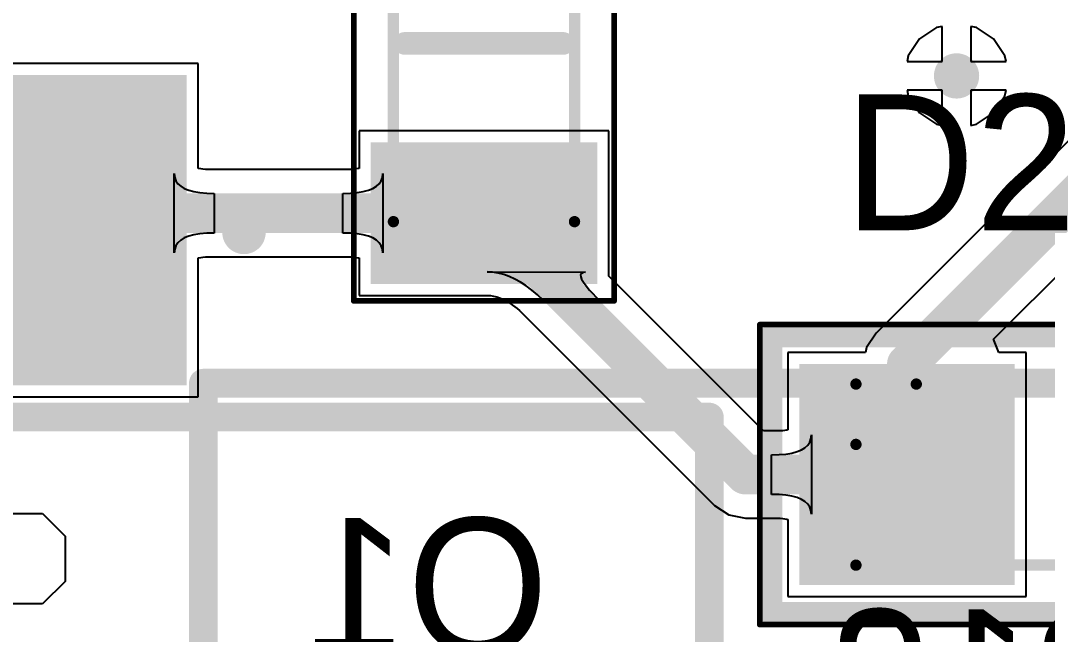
# Model space of a CAD drawing. Header units: millimetres. Extents: x 0.26 to 7.33, y 1.06 to 4.59.
# Drawn here: x 2.0754 to 2.4326, y 3.9107 to 4.1243 of the extents above; entities that cross this region are included whole.
import ezdxf

# ---------------------------------------------------------------- set-up
doc = ezdxf.new("R2010")
doc.units = ezdxf.units.MM
doc.header["$MEASUREMENT"] = 0
for name, color, linetype in [('BottomLayer', 5, 'Continuous'), ('BottomOverlay', 54, 'Continuous'), ('Mechanical15', 56, 'Continuous'), ('Mechanical16', 56, 'Continuous'), ('MultiLayer', 9, 'Continuous'), ('TopLayer', 1, 'Continuous'), ('TopOverlay', 2, 'Continuous'), ('TopPaste', 8, 'Continuous'), ('TopSolder', 216, 'Continuous'), ('ViaHoleLayer', 16, 'Continuous')]:
    doc.layers.add(name, color=color, linetype=linetype)

# ---------------------------------------------------------------- blocks, each defined once
blk = doc.blocks.new('LEDC3216X120NGRN_58')
at = {"layer": 'Mechanical15', "const_width": 0.00394}
for points in [[(-0.06299, 0.0315), (0.06299, 0.0315)], [(-0.06299, -0.0315), (-0.06299, 0.0315)], [(-0.06299, 0.01051), (-0.04201, 0.0315)], [(0.06299, -0.0315), (0.06299, 0.0315)], [(-0.06299, -0.0315), (0.06299, -0.0315)]]:
    blk.add_lwpolyline(points, dxfattribs=at)
at = {"layer": 'Mechanical15', "const_width": 0.00197}
for points in [[(-0.06398, 0.0315, 1), (-0.06201, 0.0315, 1)], [(-0.06398, 0.0315, 1), (-0.06201, 0.0315, 1)], [(-0.04299, 0.0315, 1), (-0.04102, 0.0315, 1)], [(0.06201, 0.0315, 1), (0.06398, 0.0315, 1)], [(0.06201, 0.0315, 1), (0.06398, 0.0315, 1)], [(-0.06398, 0.01051, 1), (-0.06201, 0.01051, 1)], [(-0.06398, -0.0315, 1), (-0.06201, -0.0315, 1)], [(-0.06398, -0.0315, 1), (-0.06201, -0.0315, 1)], [(0.06201, -0.0315, 1), (0.06398, -0.0315, 1)], [(0.06201, -0.0315, 1), (0.06398, -0.0315, 1)]]:
    blk.add_lwpolyline(points, format="xyb", close=True, dxfattribs=at)
at = {"layer": 'Mechanical16', "const_width": 0.00197}
for points in [[(-0.09646, 0.05217), (0.09646, 0.05217)], [(-0.09646, -0.05217), (-0.09646, 0.05217)], [(0.09646, -0.05217), (0.09646, 0.05217)], [(-0.09646, -0.05217), (0.09646, -0.05217)]]:
    blk.add_lwpolyline(points, dxfattribs=at)
at = {"layer": 'Mechanical16', "const_width": 0.000984}
for points in [[(-0.09695, 0.05217, 1), (-0.09596, 0.05217, 1)], [(-0.09695, 0.05217, 1), (-0.09596, 0.05217, 1)], [(0.09596, 0.05217, 1), (0.09695, 0.05217, 1)], [(0.09596, 0.05217, 1), (0.09695, 0.05217, 1)], [(-0.09695, -0.05217, 1), (-0.09596, -0.05217, 1)], [(-0.09695, -0.05217, 1), (-0.09596, -0.05217, 1)], [(0.09596, -0.05217, 1), (0.09695, -0.05217, 1)], [(0.09596, -0.05217, 1), (0.09695, -0.05217, 1)]]:
    blk.add_lwpolyline(points, format="xyb", close=True, dxfattribs=at)
at = {"layer": 'TopLayer'}
for points in [[(-0.01181, -0.03445), (-0.01181, 0.03445), (-0.07874, -0.03445), (-0.07874, 0.03445)], [(0.07874, -0.03445), (0.07874, 0.03445), (0.01181, -0.03445), (0.01181, 0.03445)]]:
    blk.add_solid(points, dxfattribs=at)
at = {"layer": 'TopOverlay', "const_width": 0.00787}
for points in [[(-0.09252, 0.04823), (0.04528, 0.04823)], [(-0.09252, -0.04823), (-0.09252, 0.04823)], [(-0.09252, -0.04823), (0.04528, -0.04823)]]:
    blk.add_lwpolyline(points, dxfattribs=at)
at = {"layer": 'TopOverlay', "const_width": 0.00394}
for points in [[(-0.09449, 0.04823, 1), (-0.09055, 0.04823, 1)], [(-0.09449, 0.04823, 1), (-0.09055, 0.04823, 1)], [(0.04331, 0.04823, 1), (0.04724, 0.04823, 1)], [(-0.09449, -0.04823, 1), (-0.09055, -0.04823, 1)], [(-0.09449, -0.04823, 1), (-0.09055, -0.04823, 1)], [(0.04331, -0.04823, 1), (0.04724, -0.04823, 1)]]:
    blk.add_lwpolyline(points, format="xyb", close=True, dxfattribs=at)
at = {"layer": 'TopPaste'}
for points in [[(-0.01181, -0.03445), (-0.01181, 0.03445), (-0.07874, -0.03445), (-0.07874, 0.03445)], [(0.07874, -0.03445), (0.07874, 0.03445), (0.01181, -0.03445), (0.01181, 0.03445)]]:
    blk.add_solid(points, dxfattribs=at)
at = {"layer": 'TopSolder'}
for points in [[(-0.00781, -0.03845), (-0.00781, 0.03845), (-0.08274, -0.03845), (-0.08274, 0.03845)], [(0.08274, -0.03845), (0.08274, 0.03845), (0.00781, -0.03845), (0.00781, 0.03845)]]:
    blk.add_solid(points, dxfattribs=at)
blk = doc.blocks.new('DO_220AA_76')
at = {"layer": 'Mechanical15', "const_width": 0.01}
for points in [[(-0.07106, 0.04291), (-0.07106, -0.04291)], [(0.07106, 0.04291), (-0.07106, 0.04291)], [(0.07106, 0.04291), (0.07106, -0.04291)], [(0.07106, -0.04291), (-0.07106, -0.04291)]]:
    blk.add_lwpolyline(points, dxfattribs=at)
at = {"layer": 'Mechanical15', "const_width": 0.005}
for points in [[(-0.07356, 0.04291, 1), (-0.06856, 0.04291, 1)], [(-0.07356, 0.04291, 1), (-0.06856, 0.04291, 1)], [(0.06856, 0.04291, 1), (0.07356, 0.04291, 1)], [(0.06856, 0.04291, 1), (0.07356, 0.04291, 1)], [(-0.07356, -0.04291, 1), (-0.06856, -0.04291, 1)], [(-0.07356, -0.04291, 1), (-0.06856, -0.04291, 1)], [(0.06856, -0.04291, 1), (0.07356, -0.04291, 1)], [(0.06856, -0.04291, 1), (0.07356, -0.04291, 1)]]:
    blk.add_lwpolyline(points, format="xyb", close=True, dxfattribs=at)
at = {"layer": 'TopLayer'}
for points in [[(-0.08006, -0.05), (0.02506, -0.05), (-0.08006, 0.05), (0.02506, 0.05)], [(0.08006, -0.025), (0.08006, 0.025), (0.05006, -0.025), (0.05006, 0.025)]]:
    blk.add_solid(points, dxfattribs=at)
at = {"layer": 'TopOverlay'}
for points, const_width in [([(-0.1015, 0.00075, 1), (-0.10661, 0.00075, 1)], 0.01), ([(-0.10911, 0.00075, 1), (-0.10411, 0.00075, 1)], 0.005), ([(-0.104, 0.00075, 1), (-0.099, 0.00075, 1)], 0.005)]:
    blk.add_lwpolyline(points, format="xyb", close=True, dxfattribs=dict(at, const_width=const_width))
at = {"layer": 'TopPaste'}
for points in [[(-0.08006, -0.05), (0.02506, -0.05), (-0.08006, 0.05), (0.02506, 0.05)], [(0.08006, -0.025), (0.08006, 0.025), (0.05006, -0.025), (0.05006, 0.025)]]:
    blk.add_solid(points, dxfattribs=at)
at = {"layer": 'TopSolder'}
for points in [[(-0.08406, -0.054), (0.02906, -0.054), (-0.08406, 0.054), (0.02906, 0.054)], [(0.08406, -0.029), (0.08406, 0.029), (0.04606, -0.029), (0.04606, 0.029)]]:
    blk.add_solid(points, dxfattribs=at)
blk = doc.blocks.new('RESC3216X60N_97')
at = {"layer": 'Mechanical15', "const_width": 0.00394}
for points in [[(-0.06201, 0.0315), (0.06201, 0.0315)], [(-0.06201, 0.0315), (-0.06201, -0.0315)], [(0.06201, 0.0315), (0.06201, -0.0315)], [(-0.06201, -0.0315), (0.06201, -0.0315)]]:
    blk.add_lwpolyline(points, dxfattribs=at)
at = {"layer": 'Mechanical15', "const_width": 0.00197}
for points in [[(-0.06299, 0.0315, 1), (-0.06102, 0.0315, 1)], [(-0.06299, 0.0315, 1), (-0.06102, 0.0315, 1)], [(0.06102, 0.0315, 1), (0.06299, 0.0315, 1)], [(0.06102, 0.0315, 1), (0.06299, 0.0315, 1)], [(-0.06299, -0.0315, 1), (-0.06102, -0.0315, 1)], [(-0.06299, -0.0315, 1), (-0.06102, -0.0315, 1)], [(0.06102, -0.0315, 1), (0.06299, -0.0315, 1)], [(0.06102, -0.0315, 1), (0.06299, -0.0315, 1)]]:
    blk.add_lwpolyline(points, format="xyb", close=True, dxfattribs=at)
at = {"layer": 'Mechanical16', "const_width": 0.00197}
for points in [[(-0.08957, 0.04528), (0.08957, 0.04528)], [(-0.08957, 0.04528), (-0.08957, -0.04528)], [(0.08957, 0.04528), (0.08957, -0.04528)], [(-0.08957, -0.04528), (0.08957, -0.04528)]]:
    blk.add_lwpolyline(points, dxfattribs=at)
at = {"layer": 'Mechanical16', "const_width": 0.000984}
for points in [[(-0.09006, 0.04528, 1), (-0.08907, 0.04528, 1)], [(-0.09006, 0.04528, 1), (-0.08907, 0.04528, 1)], [(0.08907, 0.04528, 1), (0.09006, 0.04528, 1)], [(0.08907, 0.04528, 1), (0.09006, 0.04528, 1)], [(-0.09006, -0.04528, 1), (-0.08907, -0.04528, 1)], [(-0.09006, -0.04528, 1), (-0.08907, -0.04528, 1)], [(0.08907, -0.04528, 1), (0.09006, -0.04528, 1)], [(0.08907, -0.04528, 1), (0.09006, -0.04528, 1)]]:
    blk.add_lwpolyline(points, format="xyb", close=True, dxfattribs=at)
at = {"layer": 'TopLayer'}
for points in [[(-0.03839, -0.03543), (-0.03839, 0.03543), (-0.07972, -0.03543), (-0.07972, 0.03543)], [(0.07972, -0.03543), (0.07972, 0.03543), (0.03839, -0.03543), (0.03839, 0.03543)]]:
    blk.add_solid(points, dxfattribs=at)
at = {"layer": 'TopOverlay', "const_width": 0.00787}
blk.add_lwpolyline([(0, 0.02756), (0, -0.02756)], dxfattribs=at)
at = {"layer": 'TopOverlay', "const_width": 0.00394}
for points in [[(-0.00197, 0.02756, 1), (0.00197, 0.02756, 1)], [(-0.00197, -0.02756, 1), (0.00197, -0.02756, 1)]]:
    blk.add_lwpolyline(points, format="xyb", close=True, dxfattribs=at)
at = {"layer": 'TopPaste'}
for points in [[(-0.03839, -0.03543), (-0.03839, 0.03543), (-0.07972, -0.03543), (-0.07972, 0.03543)], [(0.07972, -0.03543), (0.07972, 0.03543), (0.03839, -0.03543), (0.03839, 0.03543)]]:
    blk.add_solid(points, dxfattribs=at)
at = {"layer": 'TopSolder'}
for points in [[(-0.03439, -0.03943), (-0.03439, 0.03943), (-0.08372, -0.03943), (-0.08372, 0.03943)], [(0.08372, -0.03943), (0.08372, 0.03943), (0.03439, -0.03943), (0.03439, 0.03943)]]:
    blk.add_solid(points, dxfattribs=at)

msp = doc.modelspace()

# ---------------------------------------------------------------- linework, layer by layer
at = {"layer": 'BottomLayer'}
for p, q in [((2.39403, 4.12184), (2.38811, 4.11789)), ((2.396, 4.12223), (2.39403, 4.12184)), ((2.396, 4.11), (2.396, 4.12223)), ((2.40797, 4.12184), (2.406, 4.12223)), ((2.406, 4.12223), (2.406, 4.11)), ((2.41389, 4.11789), (2.40797, 4.12184)), ((2.38811, 4.11789), (2.38416, 4.11197)), ((2.41784, 4.11197), (2.41389, 4.11789)), ((2.38416, 4.11197), (2.38377, 4.11)), ((2.41823, 4.11), (2.41784, 4.11197)), ((2.38377, 4.11), (2.396, 4.11)), ((2.406, 4.11), (2.41823, 4.11)), ((2.396, 4.1), (2.38377, 4.1)), ((2.38377, 4.1), (2.38416, 4.09803)), ((2.38416, 4.09803), (2.38811, 4.09211)), ((2.396, 4.08777), (2.396, 4.1)), ((2.41823, 4.1), (2.406, 4.1)), ((2.406, 4.1), (2.406, 4.08777)), ((2.41389, 4.09211), (2.41784, 4.09803)), ((2.41784, 4.09803), (2.41823, 4.1)), ((2.38811, 4.09211), (2.39403, 4.08816)), ((2.40797, 4.08816), (2.41389, 4.09211)), ((2.39403, 4.08816), (2.396, 4.08777)), ((2.406, 4.08777), (2.40797, 4.08816))]:
    msp.add_line(p, q, dxfattribs=at)
at = {"layer": 'BottomLayer', "const_width": 0.00787}
msp.add_lwpolyline([(2.39706, 4.105, 1), (2.40494, 4.105, 1)], format="xyb", close=True, dxfattribs=at)
at = {"layer": 'BottomOverlay', "const_width": 0.01}
for points in [[(2.139, 3.50811), (2.139, 3.99811)], [(2.139, 3.99811), (2.79042, 3.99811)]]:
    msp.add_lwpolyline(points, dxfattribs=at)
at = {"layer": 'BottomOverlay', "const_width": 0.005}
msp.add_lwpolyline([(2.1365, 3.99811, 1), (2.1415, 3.99811, 1)], format="xyb", close=True, dxfattribs=at)
msp.add_lwpolyline([(2.1365, 3.99811, 1), (2.1415, 3.99811, 1)], format="xyb", close=True, dxfattribs=at)
at = {"layer": 'MultiLayer', "const_width": 0.00787}
msp.add_lwpolyline([(2.39706, 4.105, 1), (2.40494, 4.105, 1)], format="xyb", close=True, dxfattribs=at)
at = {"layer": 'TopLayer'}
for p, q in [((2.39403, 4.12184), (2.38811, 4.11789)), ((2.396, 4.12223), (2.39403, 4.12184)), ((2.396, 4.11), (2.396, 4.12223)), ((2.40797, 4.12184), (2.406, 4.12223)), ((2.406, 4.12223), (2.406, 4.11)), ((2.41389, 4.11789), (2.40797, 4.12184)), ((2.38811, 4.11789), (2.38416, 4.11197)), ((2.41784, 4.11197), (2.41389, 4.11789)), ((2.46956, 4.11203), (2.37299, 4.01546)), ((2.38416, 4.11197), (2.38377, 4.11)), ((2.41823, 4.11), (2.41784, 4.11197)), ((2.13712, 4.1093), (2.016, 4.1093)), ((2.13712, 4.07281), (2.13712, 4.1093)), ((2.38377, 4.11), (2.396, 4.11)), ((2.406, 4.11), (2.41823, 4.11)), ((2.396, 4.1), (2.38377, 4.1)), ((2.38377, 4.1), (2.38416, 4.09803)), ((2.38416, 4.09803), (2.38811, 4.09211)), ((2.396, 4.08777), (2.396, 4.1)), ((2.41823, 4.1), (2.406, 4.1)), ((2.406, 4.1), (2.406, 4.08777)), ((2.41389, 4.09211), (2.41784, 4.09803)), ((2.41784, 4.09803), (2.41823, 4.1)), ((2.38811, 4.09211), (2.39403, 4.08816)), ((2.40797, 4.08816), (2.41389, 4.09211)), ((2.39403, 4.08816), (2.396, 4.08777)), ((2.406, 4.08777), (2.40797, 4.08816)), ((2.28003, 4.08591), (2.19317, 4.08591)), ((2.19317, 4.08591), (2.19317, 4.07281)), ((2.28003, 4.03685), (2.28003, 4.08591)), ((2.41384, 4.01337), (2.48659, 4.08612)), ((2.13741, 4.07274), (2.13712, 4.07281)), ((2.1388, 4.07251), (2.13741, 4.07274)), ((2.19287, 4.07274), (2.19149, 4.07251)), ((2.19317, 4.07281), (2.19287, 4.07274)), ((2.12888, 4.04346), (2.12888, 4.07102)), ((2.12888, 4.07102), (2.12902, 4.06971)), ((2.12902, 4.06971), (2.12943, 4.06854)), ((2.13974, 4.07243), (2.1388, 4.07251)), ((2.19055, 4.07243), (2.13974, 4.07243)), ((2.19149, 4.07251), (2.19055, 4.07243)), ((2.20085, 4.06854), (2.20127, 4.06971)), ((2.20127, 4.06971), (2.20141, 4.07102)), ((2.20141, 4.07102), (2.20141, 4.04346)), ((2.12943, 4.06854), (2.13013, 4.06751)), ((2.13013, 4.06751), (2.1311, 4.06661)), ((2.1311, 4.06661), (2.13235, 4.06586)), ((2.13235, 4.06586), (2.13388, 4.06524)), ((2.1964, 4.06524), (2.19793, 4.06586)), ((2.19793, 4.06586), (2.19918, 4.06661)), ((2.19918, 4.06661), (2.20015, 4.06751)), ((2.20015, 4.06751), (2.20085, 4.06854)), ((2.13388, 4.06524), (2.13569, 4.06475)), ((2.13569, 4.06475), (2.13777, 4.06441)), ((2.13777, 4.06441), (2.14014, 4.0642)), ((2.14014, 4.0642), (2.14278, 4.06413)), ((2.14278, 4.06413), (2.14278, 4.05035)), ((2.18751, 4.06413), (2.19015, 4.0642)), ((2.18751, 4.05035), (2.18751, 4.06413)), ((2.19015, 4.0642), (2.19251, 4.06441)), ((2.19251, 4.06441), (2.19459, 4.06475)), ((2.19459, 4.06475), (2.1964, 4.06524)), ((2.1311, 4.04787), (2.13013, 4.04698)), ((2.13235, 4.04863), (2.1311, 4.04787)), ((2.13388, 4.04925), (2.13235, 4.04863)), ((2.13569, 4.04973), (2.13388, 4.04925)), ((2.13777, 4.05008), (2.13569, 4.04973)), ((2.14014, 4.05029), (2.13777, 4.05008)), ((2.14278, 4.05035), (2.14014, 4.05029)), ((2.19015, 4.05029), (2.18751, 4.05035)), ((2.19251, 4.05008), (2.19015, 4.05029)), ((2.19459, 4.04973), (2.19251, 4.05008)), ((2.1964, 4.04925), (2.19459, 4.04973)), ((2.19793, 4.04863), (2.1964, 4.04925)), ((2.19918, 4.04787), (2.19793, 4.04863)), ((2.20015, 4.04698), (2.19918, 4.04787)), ((2.12902, 4.04477), (2.12888, 4.04346)), ((2.12943, 4.04594), (2.12902, 4.04477)), ((2.13013, 4.04698), (2.12943, 4.04594)), ((2.20085, 4.04594), (2.20015, 4.04698)), ((2.20127, 4.04477), (2.20085, 4.04594)), ((2.20141, 4.04346), (2.20127, 4.04477)), ((2.13712, 4.04167), (2.13741, 4.04175)), ((2.13712, 3.9933), (2.13712, 4.04167)), ((2.13741, 4.04175), (2.1388, 4.04198)), ((2.1388, 4.04198), (2.13974, 4.04206)), ((2.13974, 4.04206), (2.19055, 4.04206)), ((2.19055, 4.04206), (2.19149, 4.04198)), ((2.19149, 4.04198), (2.19287, 4.04175)), ((2.19287, 4.04175), (2.19317, 4.04167)), ((2.19317, 4.04167), (2.19317, 4.02857)), ((2.23959, 4.03671), (2.23766, 4.03681)), ((2.23766, 4.03681), (2.27191, 4.03669)), ((2.24153, 4.03641), (2.23959, 4.03671)), ((2.24347, 4.03591), (2.24153, 4.03641)), ((2.24541, 4.03522), (2.24347, 4.03591)), ((2.24736, 4.03433), (2.24541, 4.03522)), ((2.24931, 4.03325), (2.24736, 4.03433)), ((2.27049, 4.03631), (2.27023, 4.03582)), ((2.27023, 4.03582), (2.27026, 4.03514)), ((2.27026, 4.03514), (2.27058, 4.03426)), ((2.27106, 4.0366), (2.27049, 4.03631)), ((2.27058, 4.03426), (2.2712, 4.03319)), ((2.27191, 4.03669), (2.27106, 4.0366)), ((2.28007, 4.03667), (2.28003, 4.03685)), ((2.28003, 4.03649), (2.28007, 4.03667)), ((2.28003, 4.03528), (2.28003, 4.03649)), ((2.33383, 3.98148), (2.28003, 4.03528)), ((2.25127, 4.03197), (2.24931, 4.03325)), ((2.25322, 4.03049), (2.25127, 4.03197)), ((2.25518, 4.02882), (2.25322, 4.03049)), ((2.2712, 4.03319), (2.27212, 4.03192)), ((2.27212, 4.03192), (2.27333, 4.03046)), ((2.27333, 4.03046), (2.27663, 4.02695)), ((2.19317, 4.02857), (2.23883, 4.02857)), ((2.23883, 4.02857), (2.23989, 4.02841)), ((2.23989, 4.02841), (2.24108, 4.0281)), ((2.24108, 4.0281), (2.24235, 4.02765)), ((2.24235, 4.02765), (2.24368, 4.02705)), ((2.24368, 4.02705), (2.24509, 4.02626)), ((2.24509, 4.02626), (2.24657, 4.02529)), ((2.25715, 4.02695), (2.25518, 4.02882)), ((2.27663, 4.02695), (2.25715, 4.02695)), ((2.24657, 4.02529), (2.24812, 4.02413)), ((2.24812, 4.02413), (2.249, 4.02337)), ((2.249, 4.02337), (2.31681, 3.95556)), ((2.37299, 4.01546), (2.3697, 4.01053)), ((2.41575, 4.00875), (2.41384, 4.01337)), ((2.36934, 4.00875), (2.34226, 4.00875)), ((2.34226, 4.00875), (2.34226, 3.98187)), ((2.3697, 4.01053), (2.36934, 4.00875)), ((2.42519, 4.00875), (2.41575, 4.00875)), ((2.42519, 3.92385), (2.42519, 4.00875)), ((2.016, 3.9933), (2.13712, 3.9933)), ((2.33964, 3.98148), (2.33383, 3.98148)), ((2.34058, 3.98156), (2.33964, 3.98148)), ((2.34197, 3.98179), (2.34058, 3.98156)), ((2.34226, 3.98187), (2.34197, 3.98179)), ((2.35036, 3.97877), (2.3505, 3.98008)), ((2.3505, 3.98008), (2.3505, 3.95252)), ((2.34828, 3.97567), (2.34925, 3.97656)), ((2.34925, 3.97656), (2.34994, 3.9776)), ((2.34994, 3.9776), (2.35036, 3.97877)), ((2.3366, 3.97319), (2.33924, 3.97326)), ((2.3366, 3.95941), (2.3366, 3.97319)), ((2.33924, 3.97326), (2.3416, 3.97346)), ((2.3416, 3.97346), (2.34369, 3.97381)), ((2.34369, 3.97381), (2.3455, 3.97429)), ((2.3455, 3.97429), (2.34702, 3.97491)), ((2.34702, 3.97491), (2.34828, 3.97567)), ((2.33924, 3.95934), (2.3366, 3.95941)), ((2.3416, 3.95913), (2.33924, 3.95934)), ((2.34369, 3.95879), (2.3416, 3.95913)), ((2.3455, 3.95831), (2.34369, 3.95879)), ((2.34702, 3.95769), (2.3455, 3.95831)), ((2.31681, 3.95556), (2.32173, 3.95227)), ((2.34828, 3.95693), (2.34702, 3.95769)), ((2.34925, 3.95603), (2.34828, 3.95693)), ((2.34994, 3.955), (2.34925, 3.95603)), ((2.35036, 3.95383), (2.34994, 3.955)), ((2.32173, 3.95227), (2.32754, 3.95112)), ((2.3505, 3.95252), (2.35036, 3.95383)), ((2.32754, 3.95112), (2.33964, 3.95112)), ((2.33964, 3.95112), (2.34058, 3.95104)), ((2.34058, 3.95104), (2.34197, 3.95081)), ((2.34197, 3.95081), (2.34226, 3.95073)), ((2.34226, 3.95073), (2.34226, 3.92385)), ((2.34226, 3.92385), (2.42519, 3.92385))]:
    msp.add_line(p, q, dxfattribs=at)
for points, const_width in [([(2.39706, 4.105, 1), (2.40494, 4.105, 1)], 0.00787), ([(2.07906, 4.05724, 1), (2.08595, 4.05724, 1)], 0.00689), ([(2.07906, 4.05724, 1), (2.08595, 4.05724, 1)], 0.00689), ([(2.23315, 4.05724, 1), (2.24004, 4.05724, 1)], 0.00689), ([(2.23315, 4.05724, 1), (2.24004, 4.05724, 1)], 0.00689), ([(2.07311, 4.0513, 1), (2.08, 4.0513, 1)], 0.00689), ([(2.38028, 4.00472, 1), (2.38717, 4.00472, 1)], 0.00689), ([(2.38028, 4.00472, 1), (2.38717, 4.00472, 1)], 0.00689), ([(2.3241, 3.9663, 1), (2.33099, 3.9663, 1)], 0.00689), ([(2.3241, 3.9663, 1), (2.33099, 3.9663, 1)], 0.00689), ([(2.38028, 3.9663, 1), (2.38717, 3.9663, 1)], 0.00689), ([(2.38028, 3.9663, 1), (2.38717, 3.9663, 1)], 0.00689)]:
    msp.add_lwpolyline(points, format="xyb", close=True, dxfattribs=dict(at, const_width=const_width))
at = {"layer": 'TopLayer', "const_width": 0.01378}
for points in [[(2.38372, 4.00472), (2.4803, 4.1013)], [(2.07656, 4.0513), (2.0825, 4.05724)], [(2.0825, 4.05724), (2.2366, 4.05724)], [(2.2366, 4.05724), (2.32754, 3.9663)], [(2.38372, 3.9663), (2.38372, 4.00472)], [(2.32754, 3.9663), (2.38372, 3.9663)]]:
    msp.add_lwpolyline(points, dxfattribs=at)
at = {"layer": 'TopOverlay'}
for p, q in [((2.0594, 3.95279), (2.08302, 3.95279)), ((2.08302, 3.95279), (2.09089, 3.94491)), ((2.09089, 3.94491), (2.09089, 3.92917)), ((2.09089, 3.92917), (2.08302, 3.9213)), ((2.08302, 3.9213), (2.0594, 3.9213))]:
    msp.add_line(p, q, dxfattribs=at)
at = {"layer": 'TopOverlay', "const_width": 0.01}
for points in [[(1.824, 3.9863), (2.315, 3.9863)], [(2.315, 3.4963), (2.315, 3.9863)]]:
    msp.add_lwpolyline(points, dxfattribs=at)
at = {"layer": 'TopOverlay', "const_width": 0.005}
msp.add_lwpolyline([(2.3125, 3.9863, 1), (2.3175, 3.9863, 1)], format="xyb", close=True, dxfattribs=at)
msp.add_lwpolyline([(2.3125, 3.9863, 1), (2.3175, 3.9863, 1)], format="xyb", close=True, dxfattribs=at)
at = {"layer": 'ViaHoleLayer', "const_width": 0.00591}
msp.add_lwpolyline([(2.39805, 4.105, 1), (2.40395, 4.105, 1)], format="xyb", close=True, dxfattribs=at)

# ---------------------------------------------------------------- block references
for name, p, rotation in [('RESC3216X60N_97', (2.2366, 4.1163), 90), ('DO_220AA_76', (2.04906, 4.0513), 180), ('LEDC3216X120NGRN_58', (2.429, 3.9663), 360)]:
    msp.add_blockref(name, p, dxfattribs=dict(rotation=rotation))

# ---------------------------------------------------------------- texts
at = {"layer": 'BottomOverlay', "text_generation_flag": 2}
for s, p in [('Q1', (2.259, 3.904)), ('R13', (2.47235, 3.87215))]:
    msp.add_text(s, height=0.047244, dxfattribs=at).set_placement(p)
at = {"layer": 'TopOverlay'}
msp.add_text('D2', height=0.047244, dxfattribs=at).set_placement((2.36187, 4.0513))

doc.saveas('drawing.dxf')
